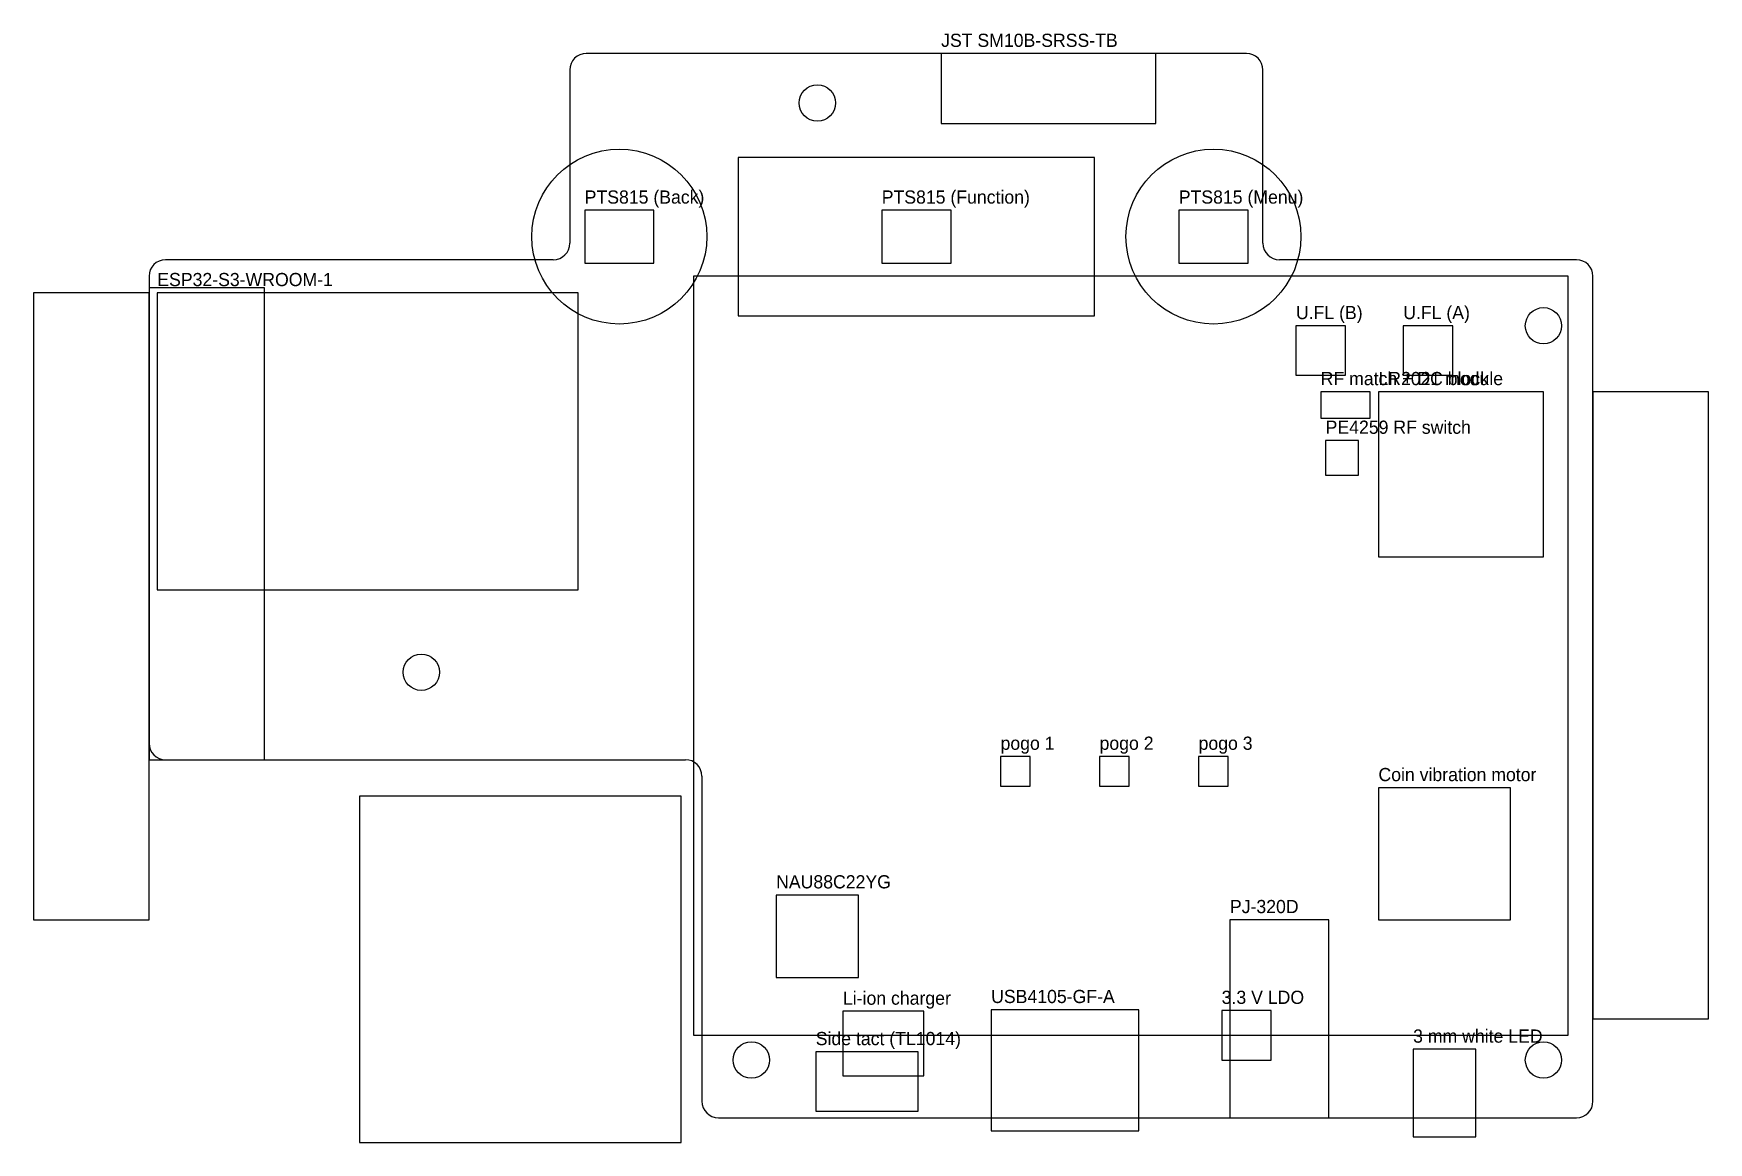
# Model space of a CAD drawing. Header units: millimetres. Extents: x -54 to 48, y -38 to 30.
import ezdxf

# ---------------------------------------------------------------- set-up
doc = ezdxf.new("R2010")
doc.units = ezdxf.units.MM
for name, color, linetype in [('Edge.Cuts', 2, 'Continuous'), ('Holes', 1, 'Continuous'), ('Mech', 8, 'Continuous'), ('Place_B', 5, 'Continuous'), ('Place_F', 3, 'Continuous')]:
    doc.layers.add(name, color=color, linetype=linetype)

msp = doc.modelspace()

# ---------------------------------------------------------------- linework, layer by layer
at = {"layer": 'Edge.Cuts'}
for p, q in [((20, 28.5), (-20, 28.5)), ((-21, 27.5), (-21, 17)), ((21, 17), (21, 27.5)), ((-22, 16), (-45.5, 16)), ((40, 16), (22, 16)), ((-46.5, 15), (-46.5, -13.3)), ((41, -35), (41, 15)), ((-45.5, -14.3), (-14, -14.3)), ((-13, -15.3), (-13, -35)), ((-12, -36), (40, -36))]:
    msp.add_line(p, q, dxfattribs=at)
for centre, start, end in [((-20, 27.5), 90, 180), ((20, 27.5), 0, 90), ((-22, 17), 270, 360), ((22, 17), 180, 270), ((-45.5, 15), 90, 180), ((40, 15), 0, 90), ((-45.5, -13.3), 180, 270), ((-14, -15.3), 0, 90), ((-12, -35), 180, 270), ((40, -35), 270, 0)]:
    msp.add_arc(centre, 1, start, end, dxfattribs=at)
at = {"layer": 'Holes'}
for centre in [(-6, 25.5), (38, 12), (-30, -9), (-10, -32.5), (38, -32.5)]:
    msp.add_circle(centre, 1.1, dxfattribs=at)
at = {"layer": 'Mech'}
for points in [[(-10.8, 12.6), (10.8, 12.6), (10.8, 22.2), (-10.8, 22.2), (-10.8, 12.6)], [(-46.5, -14.3), (-39.5, -14.3), (-39.5, 14.3), (-46.5, 14.3), (-46.5, -14.3)], [(-13.5, -31), (39.5, -31), (39.5, 15), (-13.5, 15), (-13.5, -31)], [(-53.5, -24), (-46.5, -24), (-46.5, 14), (-53.5, 14), (-53.5, -24)], [(41, -30), (48, -30), (48, 8), (41, 8), (41, -30)], [(-33.75, -37.5), (-14.25, -37.5), (-14.25, -16.5), (-33.75, -16.5), (-33.75, -37.5)]]:
    msp.add_lwpolyline(points, dxfattribs=at)
for centre in [(-18, 17.4), (18, 17.4)]:
    msp.add_circle(centre, 5.3, dxfattribs=at)
at = {"layer": 'Place_B'}
for points in [[(1.5, 24.25), (14.5, 24.25), (14.5, 28.5), (1.5, 28.5), (1.5, 24.25)], [(-46, -4), (-20.5, -4), (-20.5, 14), (-46, 14), (-46, -4)], [(23, 9), (26, 9), (26, 12), (23, 12), (23, 9)], [(29.5, 9), (32.5, 9), (32.5, 12), (29.5, 12), (29.5, 9)], [(24.5, 6.4), (27.5, 6.4), (27.5, 8), (24.5, 8), (24.5, 6.4)], [(28, -2), (38, -2), (38, 8), (28, 8), (28, -2)], [(24.8, 2.95), (26.8, 2.95), (26.8, 5.05), (24.8, 5.05), (24.8, 2.95)], [(5.1, -15.9), (6.9, -15.9), (6.9, -14.1), (5.1, -14.1), (5.1, -15.9)], [(11.1, -15.9), (12.9, -15.9), (12.9, -14.1), (11.1, -14.1), (11.1, -15.9)], [(17.1, -15.9), (18.9, -15.9), (18.9, -14.1), (17.1, -14.1), (17.1, -15.9)], [(-8.5, -27.5), (-3.5, -27.5), (-3.5, -22.5), (-8.5, -22.5), (-8.5, -27.5)], [(-4.45, -33.45), (0.45, -33.45), (0.45, -29.55), (-4.45, -29.55), (-4.45, -33.45)], [(18.5, -32.5), (21.5, -32.5), (21.5, -29.5), (18.5, -29.5), (18.5, -32.5)]]:
    msp.add_lwpolyline(points, dxfattribs=at)
at = {"layer": 'Place_F'}
for points in [[(-20.1, 15.8), (-15.9, 15.8), (-15.9, 19), (-20.1, 19), (-20.1, 15.8)], [(-2.1, 15.8), (2.1, 15.8), (2.1, 19), (-2.1, 19), (-2.1, 15.8)], [(15.9, 15.8), (20.1, 15.8), (20.1, 19), (15.9, 19), (15.9, 15.8)], [(28, -24), (36, -24), (36, -16), (28, -16), (28, -24)], [(19, -36), (25, -36), (25, -24), (19, -24), (19, -36)], [(4.53, -36.8), (13.47, -36.8), (13.47, -29.45), (4.53, -29.45), (4.53, -36.8)], [(-6.1, -35.6), (0.1, -35.6), (0.1, -32), (-6.1, -32), (-6.1, -35.6)], [(30.1, -37.15), (33.9, -37.15), (33.9, -31.85), (30.1, -31.85), (30.1, -37.15)]]:
    msp.add_lwpolyline(points, dxfattribs=at)

# ---------------------------------------------------------------- texts
at = {"layer": 'Place_B'}
for s, p in [('JST SM10B-SRSS-TB', (1.5, 28.9)), ('ESP32-S3-WROOM-1', (-46, 14.4)), ('U.FL (B)', (23, 12.4)), ('U.FL (A)', (29.5, 12.4)), ('RF match + DC block', (24.5, 8.4)), ('LR2021 module', (28, 8.4)), ('PE4259 RF switch', (24.8, 5.45)), ('pogo 1', (5.1, -13.7)), ('pogo 2', (11.1, -13.7)), ('pogo 3', (17.1, -13.7)), ('NAU88C22YG', (-8.5, -22.1)), ('Li-ion charger', (-4.45, -29.15)), ('3.3 V LDO', (18.5, -29.1))]:
    msp.add_text(s, height=0.8, dxfattribs=at).set_placement(p)
at = {"layer": 'Place_F'}
for s, p in [('PTS815 (Back)', (-20.1, 19.4)), ('PTS815 (Function)', (-2.1, 19.4)), ('PTS815 (Menu)', (15.9, 19.4)), ('Coin vibration motor', (28, -15.6)), ('PJ-320D', (19, -23.6)), ('USB4105-GF-A', (4.53, -29.05)), ('Side tact (TL1014)', (-6.1, -31.6)), ('3 mm white LED', (30.1, -31.45))]:
    msp.add_text(s, height=0.8, dxfattribs=at).set_placement(p)

doc.saveas('drawing.dxf')
